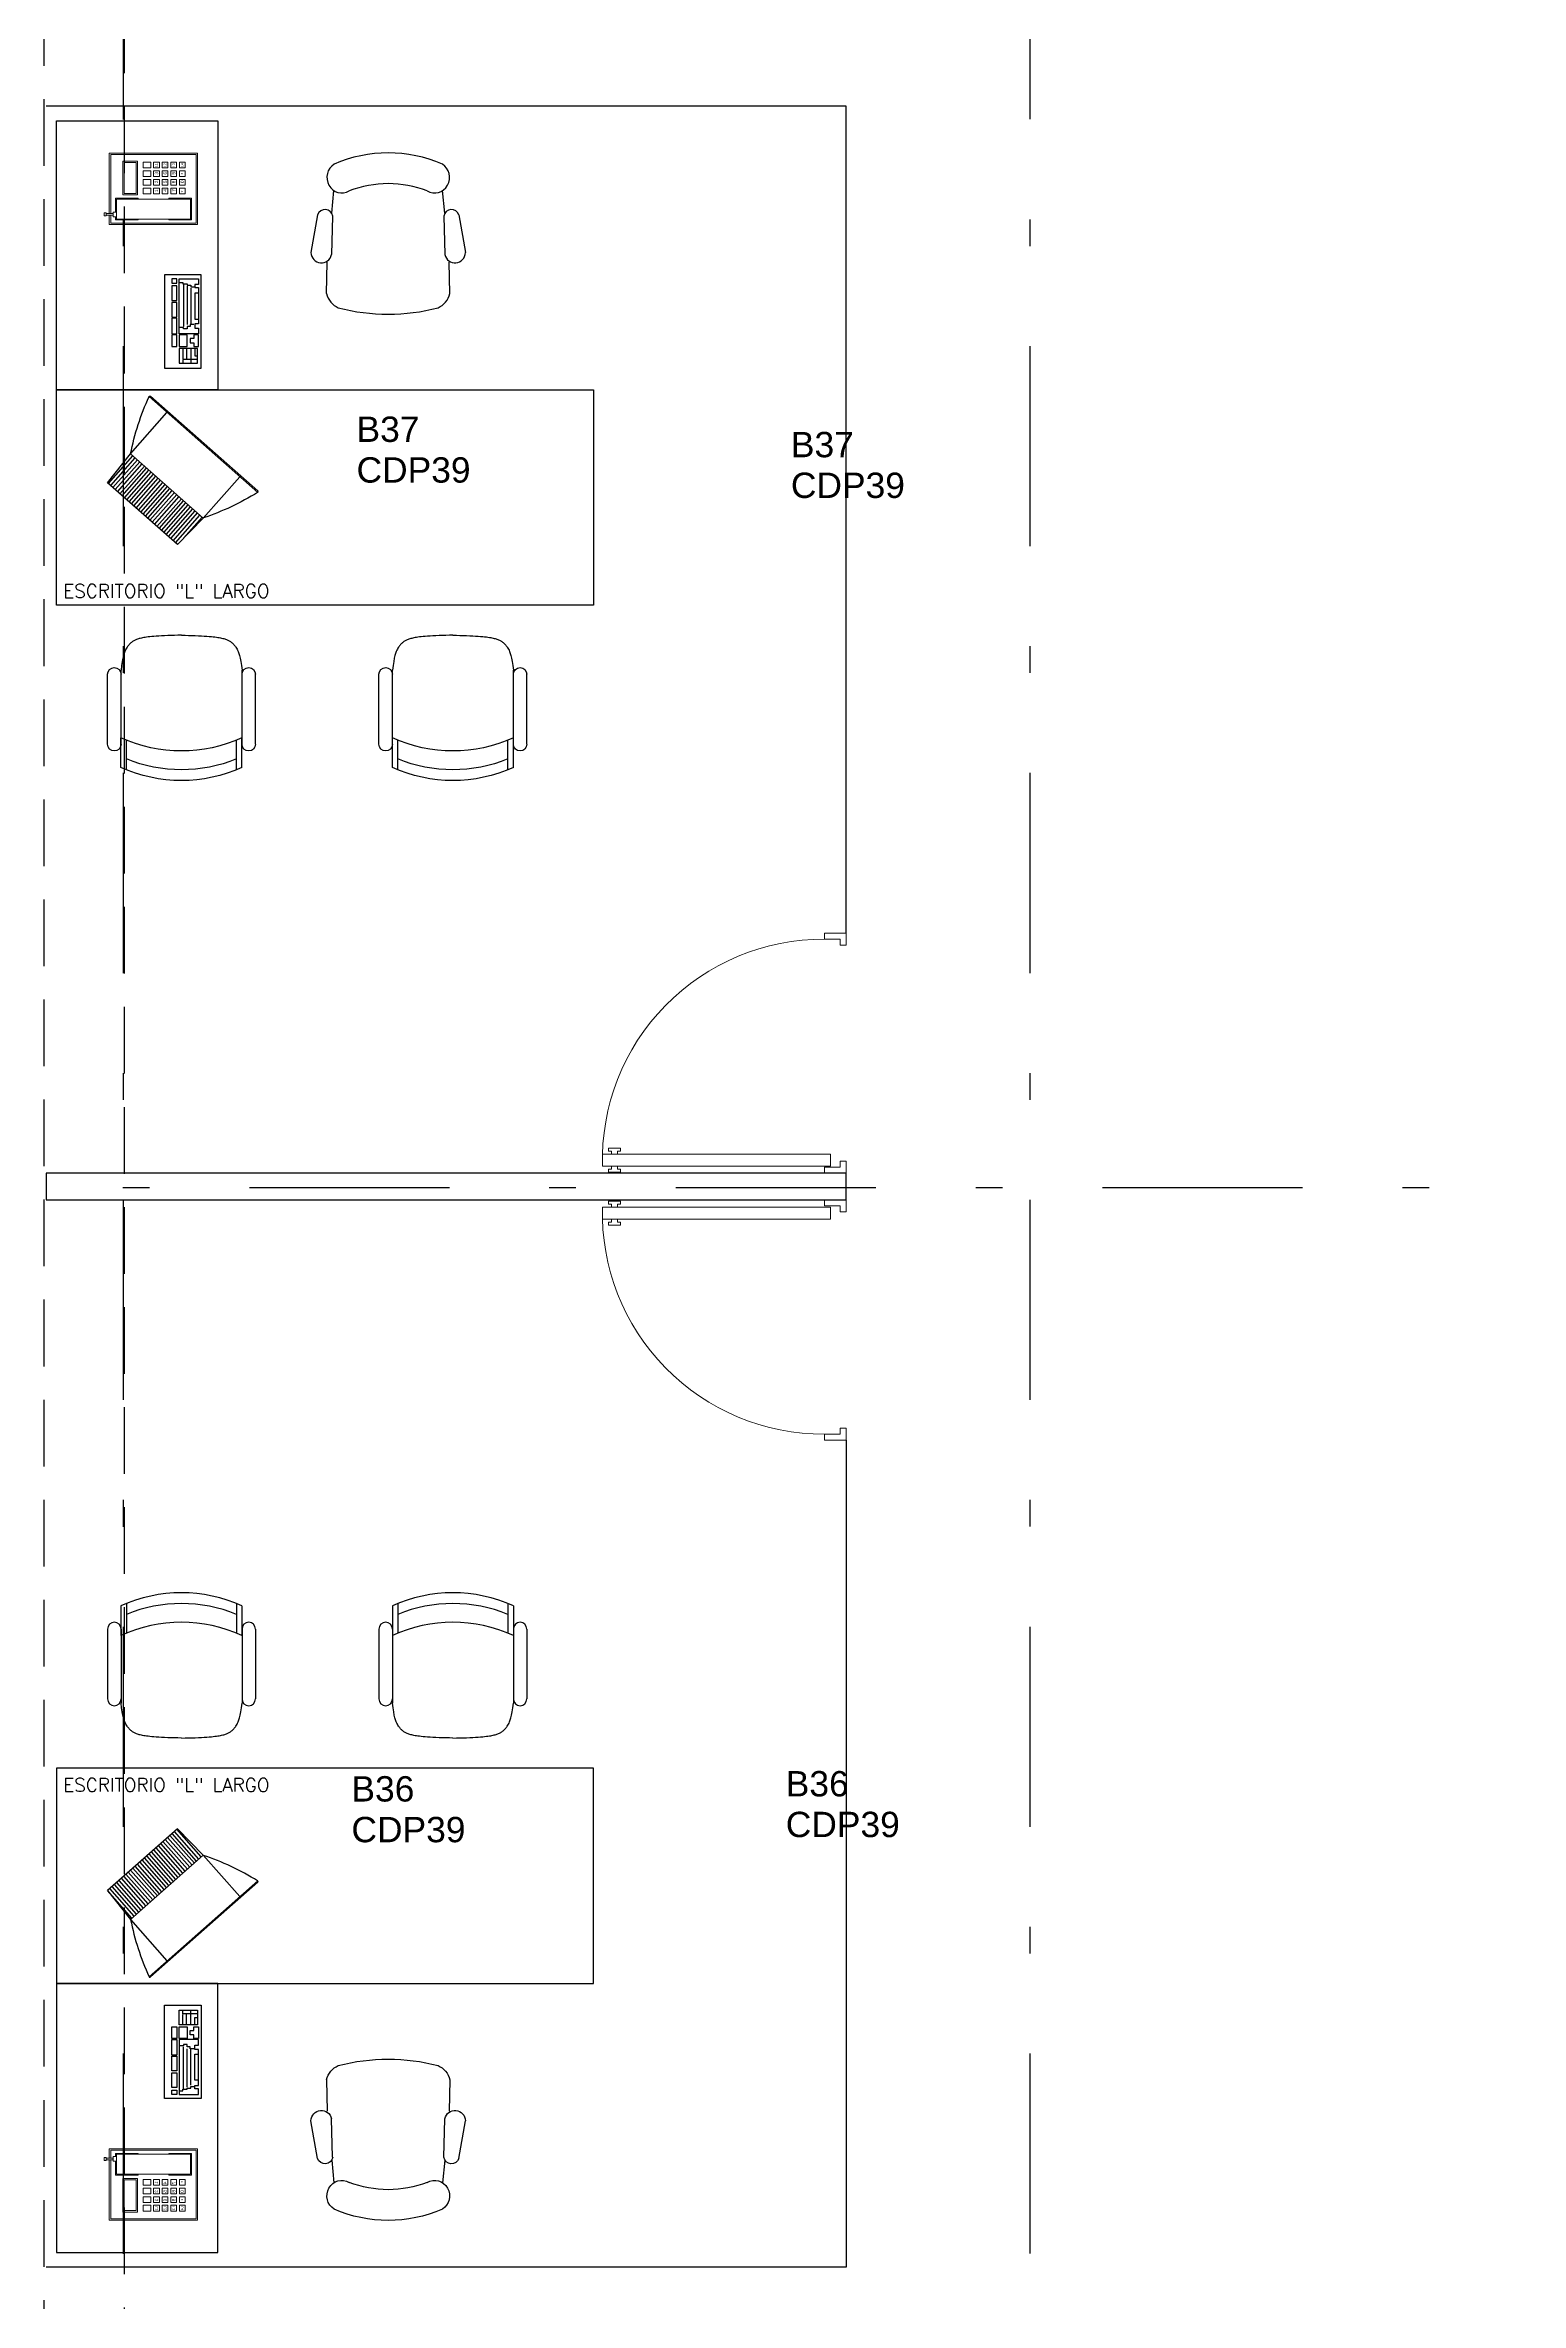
# Model space of a CAD drawing. Header units: millimetres. Extents: x -101 to 3415, y -52 to 1366.
# Drawn here: x 91.42 to 96.95, y 145.41 to 153.87 of the extents above; entities that cross this region are included whole.
import ezdxf

# ---------------------------------------------------------------- set-up
doc = ezdxf.new("R2010")
doc.units = ezdxf.units.MM
doc.linetypes.add('XR EJES SUPERIORES$0$DASHDOT2', pattern=[0.5, 0.25, -0.125, 0, -0.125])
doc.linetypes.add('XR N1-N2$0$HIDDEN', pattern=[0.375, 0.25, -0.125])
for name, color, linetype in [('00_ARQ', 8, 'Continuous'), ('ARQ_MOBILIARIO', 8, 'Continuous'), ('Texto_Iluminación', 7, 'Continuous'), ('XR EJES SUPERIORES$0$A-EJES', 8, 'XR EJES SUPERIORES$0$DASHDOT2')]:
    doc.layers.add(name, color=color, linetype=linetype)
doc.styles.add('ROMANS', font='romans.shx')
doc.styles.add('TÍTULO', font='arial.ttf', dxfattribs={"height": 0.19})

# ---------------------------------------------------------------- blocks, each defined once
blk = doc.blocks.new('XR EJES SUPERIORES')
at = {"layer": 'XR EJES SUPERIORES$0$A-EJES', "color": 251, "linetype": 'XR EJES SUPERIORES$0$DASHDOT2', "ltscale": 3}
for p, q in [((5.2247, -14.741), (5.2247, 2.6571)), ((8.6246, -14.7409), (8.6246, 2.6571)), ((30.4465, -7.5414), (-2.8655, -7.5478))]:
    blk.add_line(p, q, dxfattribs=at)
blk = doc.blocks.new('XR N1-N2$0$030 puerta 013-h')
at = {"linetype": 'Continuous', "lineweight": 0}
for p, q in [((3.9942, 17.3054), (3.9942, 17.2554)), ((4.0067, 17.3054), (3.9942, 17.3054)), ((4.0067, 17.3054), (4.0067, 17.2929)), ((4.019, 16.3801), (4.0191, 17.3301)), ((4.0191, 17.3301), (4.0691, 17.3301)), ((4.0691, 17.3301), (4.069, 16.3801)), ((4.0815, 17.3054), (4.094, 17.3054)), ((4.0815, 17.3054), (4.0815, 17.2929)), ((4.094, 17.3054), (4.0939, 17.2554)), ((3.9942, 17.2554), (4.0067, 17.2554)), ((4.0067, 17.2929), (4.0192, 17.2929)), ((4.0067, 17.2554), (4.0067, 17.2679)), ((4.0067, 17.2679), (4.0192, 17.2679)), ((4.0815, 17.2929), (4.069, 17.2929)), ((4.0814, 17.2679), (4.069, 17.2679)), ((4.0814, 17.2554), (4.0814, 17.2679)), ((4.0939, 17.2554), (4.0814, 17.2554)), ((3.099, 16.3652), (3.099, 16.4052)), ((3.099, 16.4052), (3.124, 16.4052)), ((3.099, 16.3152), (3.099, 16.3652)), ((3.124, 16.4052), (3.124, 16.3402)), ((4.069, 16.3801), (4.019, 16.3801)), ((4.099, 16.4051), (4.074, 16.4051)), ((4.074, 16.4051), (4.074, 16.3401)), ((4.099, 16.4051), (4.099, 16.3151)), ((3.149, 16.3152), (3.099, 16.3152)), ((3.124, 16.3402), (3.149, 16.3402)), ((3.149, 16.3402), (3.149, 16.3152)), ((4.049, 16.3401), (4.049, 16.3151)), ((4.074, 16.3401), (4.049, 16.3401)), ((4.049, 16.3151), (4.099, 16.3151))]:
    blk.add_line(p, q, dxfattribs=at)
blk.add_arc((4.044, 16.4105), 0.92, 88.43912, 180.32782, dxfattribs=at)
blk = doc.blocks.new('silla3')
for p, q in [((-0.2102, -0.224), (-0.2025, -0.1401)), ((0.2102, -0.224), (0.2025, -0.1401)), ((-0.263, -0.2302), (-0.2877, -0.371)), ((-0.2066, -0.2353), (-0.2105, -0.3784)), ((0.2066, -0.2353), (0.2105, -0.3784)), ((0.263, -0.2302), (0.2877, -0.371)), ((-0.2295, -0.5232), (-0.2268, -0.4063)), ((0.2295, -0.5232), (0.2268, -0.4063))]:
    blk.add_line(p, q)
at = {"extrusion": (0, 0, -1)}
for centre, major_axis, start_param, end_param in [((0, -0.5436), (0, 0.5436), 5.886316, 6.680055), ((-0.1727, -0.0915), (0, 0.0577), 2.623535, 5.737508), ((0.1727, -0.0915), (0, 0.0577), 0.545678, 3.65965), ((0, -0.5519), (0, 0.4374), 5.929118, 6.637253), ((-0.2356, -0.2419), (0, 0.031), 5.100262, 7.639608), ((0.2356, -0.2419), (0, 0.031), 4.926762, 7.466109), ((-0.2485, -0.3685), (0, 0.0409), 1.815261, 4.651072), ((0.2485, -0.3685), (0, 0.0409), 1.632114, 4.467924), ((-0.157, -0.5036), (0, 0.0781), 3.533117, 4.459171), ((0, 0.187), (0, 0.787), 2.893022, 3.390163), ((0.157, -0.5036), (0, 0.0781), 1.824014, 2.750068)]:
    blk.add_ellipse(centre, major_axis=major_axis, ratio=0.958333, start_param=start_param, end_param=end_param, dxfattribs=at)
blk = doc.blocks.new('A$C369842D8')
for p, q in [((0.0498, 0.4909), (0.0498, 0.3809)), ((0.0698, 0.4996), (0.0698, 0.3896)), ((0.4798, 0.4996), (0.4798, 0.3896)), ((0.4998, 0.4909), (0.4998, 0.3809)), ((0, 0.405), (0, 0.145)), ((0.05, 0.405), (0.05, 0.145)), ((0.05, 0.38), (0.05, 0.13)), ((0.5, 0.405), (0.5, 0.145)), ((0.5, 0.38), (0.5, 0.13)), ((0.55, 0.405), (0.55, 0.145))]:
    blk.add_line(p, q)
for points in [[(0.275, 0), (0.2619, 0.0001), (0.249, 0.0003), (0.2363, 0.0006), (0.2239, 0.001), (0.2121, 0.0015), (0.2009, 0.002), (0.1904, 0.0026), (0.1807, 0.0033), (0.1719, 0.004), (0.164, 0.0047), (0.1569, 0.0054), (0.1505, 0.0062), (0.1447, 0.007), (0.1394, 0.0078), (0.1345, 0.0086), (0.13, 0.0095), (0.1257, 0.0104), (0.1217, 0.0113), (0.118, 0.0123), (0.1144, 0.0133), (0.1111, 0.0143), (0.108, 0.0154), (0.1051, 0.0166), (0.1023, 0.0178), (0.0997, 0.0192), (0.0972, 0.0205), (0.0949, 0.022), (0.0927, 0.0235), (0.0906, 0.0251), (0.0885, 0.0268), (0.0865, 0.0285), (0.0845, 0.0303), (0.0826, 0.0322), (0.0806, 0.0341), (0.0787, 0.0363), (0.0767, 0.0387), (0.0747, 0.0413), (0.0727, 0.0443), (0.0706, 0.0476), (0.0685, 0.0513), (0.0663, 0.0556), (0.064, 0.0607), (0.0617, 0.0671), (0.0594, 0.075), (0.057, 0.0849), (0.0547, 0.0971), (0.0523, 0.112), (0.05, 0.13)], [(0.275, 0), (0.2881, 0.0001), (0.301, 0.0003), (0.3137, 0.0006), (0.3261, 0.001), (0.3379, 0.0015), (0.3491, 0.002), (0.3596, 0.0026), (0.3693, 0.0033), (0.3781, 0.004), (0.386, 0.0047), (0.3931, 0.0054), (0.3995, 0.0062), (0.4053, 0.007), (0.4106, 0.0078), (0.4155, 0.0086), (0.42, 0.0095), (0.4243, 0.0104), (0.4283, 0.0113), (0.432, 0.0123), (0.4356, 0.0133), (0.4389, 0.0143), (0.442, 0.0154), (0.4449, 0.0166), (0.4477, 0.0178), (0.4503, 0.0192), (0.4528, 0.0205), (0.4551, 0.022), (0.4573, 0.0235), (0.4594, 0.0251), (0.4615, 0.0268), (0.4635, 0.0285), (0.4655, 0.0303), (0.4674, 0.0322), (0.4694, 0.0341), (0.4713, 0.0363), (0.4733, 0.0387), (0.4753, 0.0413), (0.4773, 0.0443), (0.4794, 0.0476), (0.4815, 0.0513), (0.4837, 0.0556), (0.486, 0.0607), (0.4883, 0.0671), (0.4906, 0.075), (0.493, 0.0849), (0.4953, 0.0971), (0.4977, 0.112), (0.5, 0.13)]]:
    blk.add_lwpolyline(points)
for centre, radius, start, end in [((0.2748, -0.0003), 0.5403, 65.38852, 114.61148), ((0.025, 0.405), 0.025, 0, 180), ((0.2748, -0.1103), 0.5403, 65.38852, 114.61148), ((0.2748, -0.0403), 0.5403, 67.70075, 112.29925), ((0.525, 0.405), 0.025, 0, 180), ((0.025, 0.145), 0.025, 180, 0), ((0.525, 0.145), 0.025, 180, 0)]:
    blk.add_arc(centre, radius, start, end)
blk = doc.blocks.new('A$C435F5787')
at = {"linetype": 'ByBlock'}
for p, q in [((0, 0), (0, 0.483)), ((0, 0.483), (0.19, 0.483)), ((0.19, 0.483), (0.19, 0)), ((0.038, 0.371), (0.063, 0.371)), ((0.038, 0.311), (0.038, 0.371)), ((0.063, 0.371), (0.063, 0.311)), ((0.076, 0.381), (0.076, 0.457)), ((0.076, 0.457), (0.171, 0.457)), ((0.171, 0.381), (0.076, 0.381)), ((0.076, 0.311), (0.076, 0.371)), ((0.076, 0.371), (0.117, 0.371)), ((0.095, 0.438), (0.095, 0.454)), ((0.137, 0.438), (0.095, 0.438)), ((0.095, 0.381), (0.095, 0.435)), ((0.114, 0.384), (0.114, 0.435)), ((0.117, 0.371), (0.117, 0.311)), ((0.133, 0.33), (0.133, 0.352)), ((0.133, 0.352), (0.152, 0.352)), ((0.137, 0.438), (0.137, 0.454)), ((0.171, 0.438), (0.137, 0.438)), ((0.137, 0.381), (0.137, 0.435)), ((0.152, 0.352), (0.152, 0.371)), ((0.152, 0.371), (0.175, 0.371)), ((0.156, 0.384), (0.156, 0.419)), ((0.156, 0.419), (0.171, 0.419)), ((0.171, 0.457), (0.171, 0.381)), ((0.175, 0.371), (0.175, 0.311)), ((0.063, 0.311), (0.038, 0.311)), ((0.038, 0.305), (0.063, 0.305)), ((0.038, 0.225), (0.038, 0.305)), ((0.063, 0.305), (0.063, 0.225)), ((0.117, 0.311), (0.076, 0.311)), ((0.076, 0.305), (0.076, 0.022)), ((0.175, 0.305), (0.076, 0.305)), ((0.098, 0.273), (0.079, 0.273)), ((0.117, 0.279), (0.098, 0.279)), ((0.098, 0.279), (0.098, 0.273)), ((0.098, 0.051), (0.098, 0.267)), ((0.117, 0.267), (0.117, 0.279)), ((0.133, 0.267), (0.117, 0.267)), ((0.117, 0.06), (0.117, 0.257)), ((0.152, 0.33), (0.133, 0.33)), ((0.133, 0.257), (0.133, 0.267)), ((0.152, 0.257), (0.133, 0.257)), ((0.137, 0.07), (0.137, 0.254)), ((0.152, 0.311), (0.152, 0.33)), ((0.175, 0.311), (0.152, 0.311)), ((0.156, 0.254), (0.156, 0.276)), ((0.156, 0.276), (0.175, 0.276)), ((0.175, 0.254), (0.156, 0.254)), ((0.175, 0.276), (0.175, 0.305)), ((0.175, 0.067), (0.175, 0.254)), ((0.063, 0.225), (0.038, 0.225)), ((0.038, 0.143), (0.038, 0.219)), ((0.038, 0.219), (0.063, 0.219)), ((0.063, 0.143), (0.038, 0.143)), ((0.038, 0.133), (0.063, 0.133)), ((0.038, 0.057), (0.038, 0.133)), ((0.063, 0.219), (0.063, 0.143)), ((0.063, 0.133), (0.063, 0.057)), ((0.156, 0.095), (0.156, 0.229)), ((0.156, 0.229), (0.175, 0.229)), ((0.063, 0.057), (0.038, 0.057)), ((0.038, 0.044), (0.063, 0.044)), ((0.038, 0.022), (0.038, 0.044)), ((0.063, 0.022), (0.038, 0.022)), ((0.063, 0.044), (0.063, 0.022)), ((0.076, 0.022), (0.175, 0.022)), ((0.079, 0.041), (0.095, 0.041)), ((0.095, 0.041), (0.095, 0.048)), ((0.095, 0.048), (0.117, 0.048)), ((0.117, 0.048), (0.117, 0.054)), ((0.117, 0.054), (0.137, 0.054)), ((0.137, 0.054), (0.137, 0.063)), ((0.137, 0.063), (0.156, 0.063)), ((0.175, 0.095), (0.156, 0.095)), ((0.156, 0.051), (0.156, 0.067)), ((0.156, 0.067), (0.175, 0.067)), ((0.175, 0.051), (0.156, 0.051)), ((0.175, 0.022), (0.175, 0.051)), ((0.19, 0), (0, 0))]:
    blk.add_line(p, q, dxfattribs=at)
blk = doc.blocks.new('m-tv pla')
h = blk.add_hatch()
h.set_pattern_fill('ANSI31', color=256, scale=0.005, angle=45, style=0)
h.set_pattern_definition([(90, (-254.158094, -242.753814), (-0.015875, 2e-18), [])])
h.paths.add_polyline_path([(0.24, -0.474), (0.25, -0.284), (-0.25, -0.284), (-0.24, -0.474)])
for p, q in [((0.373, 0), (-0.373, 0)), ((-0.368, 0.006), (0.368, 0.006)), ((-0.25, -0.284), (-0.25, 0)), ((0.25, -0.284), (0.25, 0)), ((-0.24, -0.474), (-0.25, -0.284)), ((-0.25, -0.284), (0.25, -0.284)), ((0.24, -0.474), (0.25, -0.284)), ((-0.24, -0.474), (0.24, -0.474))]:
    blk.add_line(p, q)
for centre, radius, start, end in [((-0.368, 0.001), 0.005, 90, 196.7752), ((0.898, 0.383), 1.327, 196.7752, 210.1505), ((-0.898, 0.383), 1.327, 329.8495, 343.2248), ((0.368, 0.001), 0.005, 343.2248, 90)]:
    blk.add_arc(centre, radius, start, end)
blk = doc.blocks.new('tel')
at = {"lineweight": 0}
for p, q in [((76.3305, 58.6799), (76.3305, 58.6727)), ((76.3412, 58.6799), (76.3305, 58.6799)), ((76.3305, 58.6727), (76.3412, 58.6727)), ((76.3326, 58.6726), (76.3326, 58.6464)), ((76.3392, 58.6726), (76.3326, 58.6726)), ((76.3392, 58.6464), (76.3392, 58.6726)), ((76.3412, 58.6727), (76.3412, 58.6799)), ((76.2981, 58.6615), (76.3326, 58.6615)), ((76.2981, 58.3329), (76.2981, 58.6615)), ((76.3034, 58.6562), (76.3326, 58.6562)), ((76.3034, 58.3382), (76.3034, 58.6562)), ((76.3153, 58.6387), (76.3153, 58.5538)), ((76.3273, 58.6387), (76.3153, 58.6387)), ((76.3187, 58.635), (76.393, 58.635)), ((76.3187, 58.3591), (76.3187, 58.635)), ((76.3273, 58.6464), (76.3273, 58.635)), ((76.3445, 58.6464), (76.3273, 58.6464)), ((76.3273, 58.635), (76.3445, 58.635)), ((76.3326, 58.6464), (76.3392, 58.6464)), ((76.3392, 58.6615), (76.5635, 58.6615)), ((76.3392, 58.6562), (76.5582, 58.6562)), ((76.3445, 58.635), (76.3445, 58.6464)), ((76.3967, 58.6387), (76.3445, 58.6387)), ((76.393, 58.635), (76.393, 58.3591)), ((76.3967, 58.5538), (76.3967, 58.6387)), ((76.4081, 58.6115), (76.5335, 58.6115)), ((76.4081, 58.5567), (76.4081, 58.6115)), ((76.4134, 58.6062), (76.5282, 58.6062)), ((76.4134, 58.562), (76.4134, 58.6062)), ((76.5282, 58.6062), (76.5282, 58.562)), ((76.5335, 58.6115), (76.5335, 58.5567)), ((76.5582, 58.6562), (76.5582, 58.3382)), ((76.5635, 58.6615), (76.5635, 58.3329)), ((76.3153, 58.5538), (76.3187, 58.5538)), ((76.393, 58.5538), (76.3967, 58.5538)), ((76.5335, 58.5567), (76.4081, 58.5567)), ((76.4125, 58.5358), (76.4337, 58.5358)), ((76.4125, 58.507), (76.4125, 58.5358)), ((76.4337, 58.507), (76.4125, 58.507)), ((76.5282, 58.562), (76.4134, 58.562)), ((76.4337, 58.507), (76.4337, 58.5358)), ((76.4444, 58.507), (76.4444, 58.5358)), ((76.4444, 58.5358), (76.4657, 58.5358)), ((76.4657, 58.507), (76.4444, 58.507)), ((76.4657, 58.507), (76.4657, 58.5358)), ((76.4763, 58.507), (76.4763, 58.5358)), ((76.4763, 58.5358), (76.4976, 58.5358)), ((76.4976, 58.507), (76.4763, 58.507)), ((76.4976, 58.507), (76.4976, 58.5358)), ((76.5083, 58.507), (76.5083, 58.5358)), ((76.5083, 58.5358), (76.5296, 58.5358)), ((76.5296, 58.507), (76.5083, 58.507)), ((76.5296, 58.507), (76.5296, 58.5358)), ((76.3153, 58.3554), (76.3153, 58.4403)), ((76.3153, 58.4403), (76.3187, 58.4403)), ((76.393, 58.4403), (76.3967, 58.4403)), ((76.3967, 58.4403), (76.3967, 58.3554)), ((76.4125, 58.4751), (76.4125, 58.4964)), ((76.4337, 58.4964), (76.4125, 58.4964)), ((76.4337, 58.4751), (76.4125, 58.4751)), ((76.4125, 58.4431), (76.4125, 58.4644)), ((76.4337, 58.4644), (76.4125, 58.4644)), ((76.4337, 58.4431), (76.4125, 58.4431)), ((76.4125, 58.4112), (76.4125, 58.4325)), ((76.4337, 58.4325), (76.4125, 58.4325)), ((76.4337, 58.4751), (76.4337, 58.4964)), ((76.4337, 58.4431), (76.4337, 58.4644)), ((76.4337, 58.4112), (76.4337, 58.4325)), ((76.4444, 58.4751), (76.4444, 58.4964)), ((76.4657, 58.4964), (76.4444, 58.4964)), ((76.4657, 58.4751), (76.4444, 58.4751)), ((76.4444, 58.4431), (76.4444, 58.4644)), ((76.4657, 58.4644), (76.4444, 58.4644)), ((76.4657, 58.4431), (76.4444, 58.4431)), ((76.4444, 58.4112), (76.4444, 58.4325)), ((76.4657, 58.4325), (76.4444, 58.4325)), ((76.4657, 58.4751), (76.4657, 58.4964)), ((76.4657, 58.4431), (76.4657, 58.4644)), ((76.4657, 58.4112), (76.4657, 58.4325)), ((76.4976, 58.4964), (76.4763, 58.4964)), ((76.4763, 58.4751), (76.4763, 58.4964)), ((76.4976, 58.4751), (76.4763, 58.4751)), ((76.4976, 58.4644), (76.4763, 58.4644)), ((76.4763, 58.4431), (76.4763, 58.4644)), ((76.4976, 58.4431), (76.4763, 58.4431)), ((76.4976, 58.4325), (76.4763, 58.4325)), ((76.4763, 58.4112), (76.4763, 58.4325)), ((76.4976, 58.4751), (76.4976, 58.4964)), ((76.4976, 58.4431), (76.4976, 58.4644)), ((76.4976, 58.4112), (76.4976, 58.4325)), ((76.5296, 58.4964), (76.5083, 58.4964)), ((76.5083, 58.4751), (76.5083, 58.4964)), ((76.5296, 58.4751), (76.5083, 58.4751)), ((76.5296, 58.4644), (76.5083, 58.4644)), ((76.5083, 58.4431), (76.5083, 58.4644)), ((76.5296, 58.4431), (76.5083, 58.4431)), ((76.5296, 58.4325), (76.5083, 58.4325)), ((76.5083, 58.4112), (76.5083, 58.4325)), ((76.5296, 58.4751), (76.5296, 58.4964)), ((76.5296, 58.4431), (76.5296, 58.4644)), ((76.5296, 58.4112), (76.5296, 58.4325)), ((76.5635, 58.3329), (76.2981, 58.3329)), ((76.5582, 58.3382), (76.3034, 58.3382)), ((76.3967, 58.3554), (76.3153, 58.3554)), ((76.393, 58.3591), (76.3187, 58.3591)), ((76.4337, 58.4112), (76.4125, 58.4112)), ((76.4125, 58.3792), (76.4125, 58.4005)), ((76.4337, 58.4005), (76.4125, 58.4005)), ((76.4337, 58.3792), (76.4125, 58.3792)), ((76.4337, 58.3792), (76.4337, 58.4005)), ((76.4657, 58.4112), (76.4444, 58.4112)), ((76.4444, 58.3792), (76.4444, 58.4005)), ((76.4657, 58.4005), (76.4444, 58.4005)), ((76.4657, 58.3792), (76.4444, 58.3792)), ((76.4657, 58.3792), (76.4657, 58.4005)), ((76.4976, 58.4112), (76.4763, 58.4112)), ((76.4763, 58.3792), (76.4763, 58.4005)), ((76.4976, 58.4005), (76.4763, 58.4005)), ((76.4976, 58.3792), (76.4763, 58.3792)), ((76.4976, 58.3792), (76.4976, 58.4005)), ((76.5296, 58.4112), (76.5083, 58.4112)), ((76.5296, 58.4005), (76.5083, 58.4005)), ((76.5083, 58.3792), (76.5083, 58.4005)), ((76.5296, 58.3792), (76.5083, 58.3792)), ((76.5296, 58.3792), (76.5296, 58.4005))]:
    blk.add_line(p, q, dxfattribs=at)
for s, height, p in [('1', 0.0124, (76.4187, 58.4796)), ('4', 0.0124, (76.4205, 58.4477)), ('7', 0.0124, (76.4203, 58.4158)), ('8', 0.0124, (76.4517, 58.4158)), ('5', 0.0124, (76.4521, 58.4475)), ('2', 0.0124, (76.4521, 58.4796)), ('3', 0.0124, (76.4838, 58.4796)), ('6', 0.0124, (76.484, 58.4476)), ('9', 0.0124, (76.484, 58.4158)), ('L1', 0.00933, (76.5119, 58.4815)), ('L2', 0.00933, (76.5119, 58.4496)), ('L3', 0.00933, (76.5119, 58.4176)), ('*', 0.0124, (76.4178, 58.3816)), ('0', 0.0124, (76.4522, 58.3838)), ('#', 0.007, (76.4846, 58.3869)), ('L4', 0.00933, (76.5119, 58.3857))]:
    blk.add_text(s, height=height).set_placement(p)

msp = doc.modelspace()

# ---------------------------------------------------------------- linework, layer by layer
at = {"layer": '00_ARQ', "ltscale": 0.3}
for p, q in [((94.4191, 153.6457), (91.4191, 153.6457)), ((94.4191, 150.5457), (94.4191, 153.6457)), ((94.4191, 148.6457), (94.4191, 145.5457)), ((94.4191, 145.5457), (91.4191, 145.5457))]:
    msp.add_line(p, q, dxfattribs=at)
at = {"layer": '00_ARQ', "linetype": 'XR N1-N2$0$HIDDEN'}
msp.add_lwpolyline([(91.4115, 142.5472), (91.4115, 156.6442), (91.7115, 156.6442), (91.7115, 142.5472)], close=True, dxfattribs=at)
at = {"layer": '00_ARQ', "ltscale": 0.3}
msp.add_lwpolyline([(91.4191, 149.5457), (94.4191, 149.5457), (94.4191, 149.6457), (91.4191, 149.6457), (91.4191, 149.5457)], dxfattribs=at)
at = {"layer": 'ARQ_MOBILIARIO', "ltscale": 0.01}
for points in [[(92.0633, 152.582), (91.4583, 152.582), (91.4583, 153.5903), (92.0633, 153.5903)], [(91.4583, 151.7753), (91.4583, 152.582), (93.4716, 152.582), (93.4716, 151.7753)], [(91.4583, 147.4161), (91.4583, 146.6094), (93.4716, 146.6094), (93.4716, 147.4161)], [(92.0633, 146.6094), (91.4583, 146.6094), (91.4583, 145.6011), (92.0633, 145.6011)]]:
    msp.add_lwpolyline(points, close=True, dxfattribs=at)

# ---------------------------------------------------------------- block references
at = {"layer": '00_ARQ'}
msp.add_blockref('XR EJES SUPERIORES', (86.4848, 157.1372), dxfattribs=at)
at = {"layer": '00_ARQ', "linetype": 'Continuous', "lineweight": 0, "extrusion": (0, 0, -1), "zscale": -0.8999999999997751}
for p, xscale, yscale, rotation in [((-109.1029, 153.3338), 0.8999999999997751, 0.8999999999997751, 270.0037656004684), ((-109.1029, 145.8576), -0.8999999999997751, 0.900000000000091, 269.9962343995317)]:
    msp.add_blockref('XR N1-N2$0$030 puerta 013-h', p, dxfattribs=dict(at, xscale=xscale, yscale=yscale, rotation=rotation))
at = {"layer": 'ARQ_MOBILIARIO', "ltscale": 0.01, "yscale": 1.00830868, "zscale": 1.00830868}
for name, p, xscale, rotation in [('tel', (150.8047, 76.2699), 1.00830868, 89.99999999999999), ('A$C369842D8', (91.6495, 151.6623), -1.00830868, 180), ('A$C369842D8', (92.6674, 151.6623), -1.00830868, 180), ('silla3', (92.702, 145.7206), 1.00830868, 180), ('tel', (150.8047, 222.9215), -1.00830868, 90)]:
    msp.add_blockref(name, p, dxfattribs=dict(at, xscale=xscale, rotation=rotation))
for name, p, xscale in [('silla3', (92.702, 153.4707), -1.00830868), ('A$C369842D8', (91.6495, 147.5291), 1.00830868), ('A$C369842D8', (92.6674, 147.5291), 1.00830868)]:
    msp.add_blockref(name, p, dxfattribs=dict(at, xscale=xscale))
at = {"layer": 'ARQ_MOBILIARIO'}
for name, p, xscale, yscale, zscale, rotation in [('A$C435F5787', (91.8629, 153.014), -0.7259822496000002, 0.7259822496000002, 0.7259822496000002, 180), ('m-tv pla', (92.0087, 152.3774), -0.7285030212999953, 0.7285030212999953, 0.7285030212999953, 318.5706393989536), ('m-tv pla', (92.0087, 146.814), 0.7285030212999954, 0.7285030212999954, 0.7285030212999954, 221.4293606010464)]:
    msp.add_blockref(name, p, dxfattribs=dict(at, xscale=xscale, yscale=yscale, zscale=zscale, rotation=rotation))
at = {"layer": 'ARQ_MOBILIARIO', "xscale": 0.7259822496000002, "yscale": 0.7259822496000002, "zscale": 0.7259822496000002}
msp.add_blockref('A$C435F5787', (91.8629, 146.1774), dxfattribs=at)

# ---------------------------------------------------------------- texts
at = {"layer": 'ARQ_MOBILIARIO', "ltscale": 0.01, "style": 'ROMANS'}
for rotation, p in [(0, (91.4835, 151.8033)), (360, (91.4835, 147.328))]:
    msp.add_text('ESCRITORIO "L" LARGO', height=0.050415, rotation=rotation, dxfattribs=at).set_placement(p)
at = {"layer": 'Texto_Iluminación', "ltscale": 0.3, "style": 'TÍTULO'}
for s, p in [('B37', (92.5832, 152.3872, 1.086)), ('B37', (94.2123, 152.3297, 1.086)), ('CDP39', (92.5832, 152.2346, 1.086)), ('CDP39', (94.2123, 152.1771, 1.086)), ('B36', (92.5641, 147.291, 1.086)), ('B36', (94.1931, 147.3102, 1.086)), ('CDP39', (94.1931, 147.1576, 1.086)), ('CDP39', (92.5641, 147.1384, 1.086))]:
    msp.add_text(s, height=0.095, dxfattribs=at).set_placement(p)

doc.saveas('drawing.dxf')
